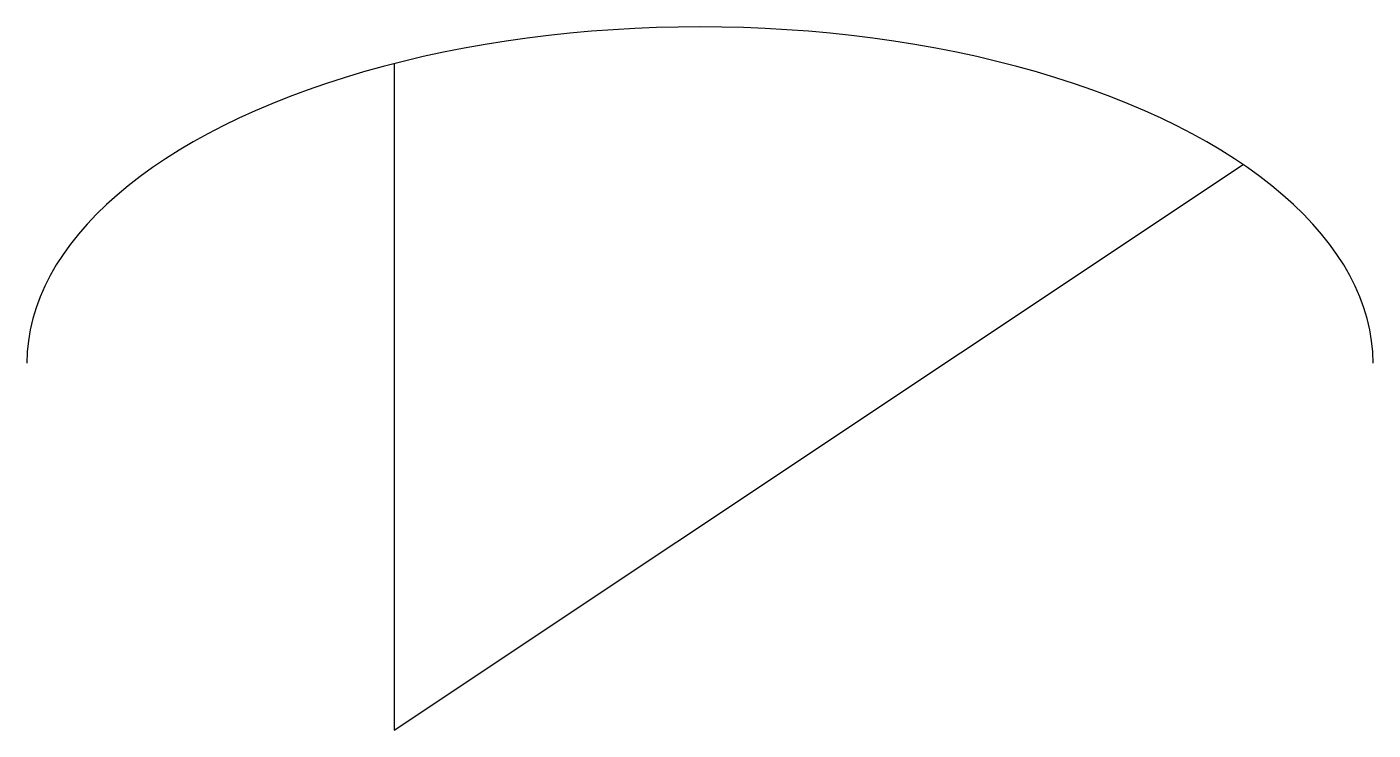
# Model space of a CAD drawing. Header units: millimetres. Extents: x 4 to 26, y 0 to 11.5.
import ezdxf

# ---------------------------------------------------------------- set-up
doc = ezdxf.new("R2010")
doc.units = ezdxf.units.MM
doc.layers.get('0').update_dxf_attribs({"lineweight": 25})

msp = doc.modelspace()

# ---------------------------------------------------------------- linework, layer by layer
at = {"flags": 128}
msp.add_lwpolyline([(10, 10.899), (10, 0), (23.875, 9.25)], dxfattribs=at)
msp.add_ellipse((15, 6), major_axis=(11, 0), ratio=0.5, start_param=0, end_param=3.141593)

doc.saveas('drawing.dxf')
